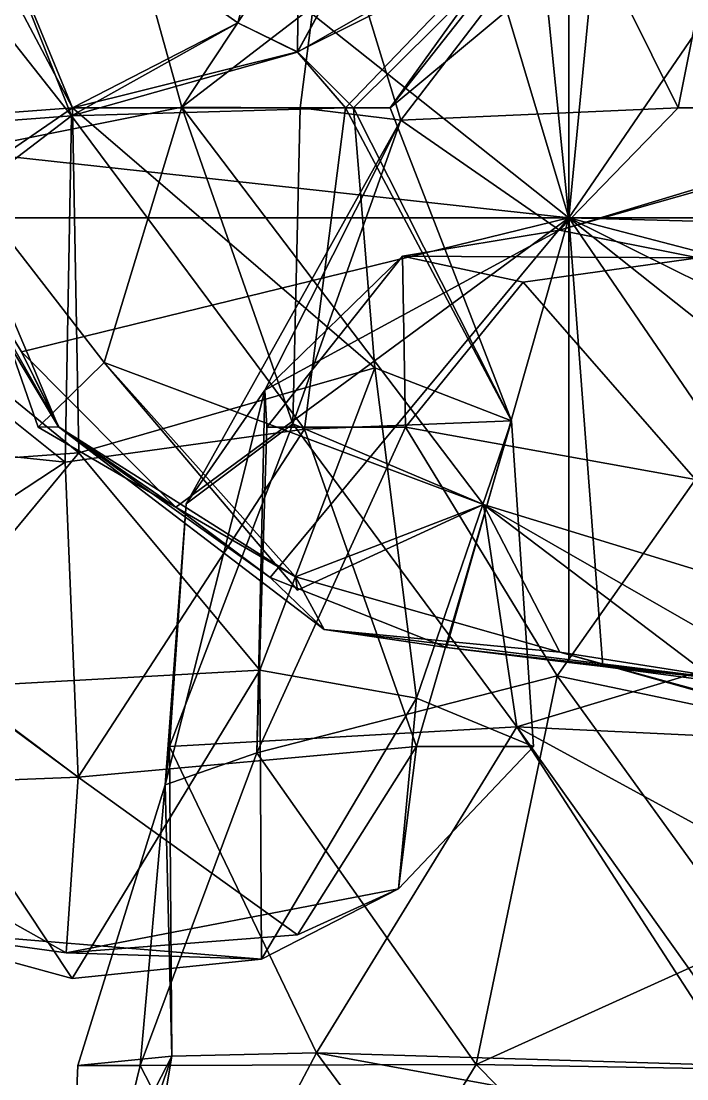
# Model space of a CAD drawing. Extents: x 290083 to 295691, y 4553739 to 4561622.
# Drawn here: x 292689.4 to 292726.6, y 4557872.7 to 4557931.8 of the extents above; entities that cross this region are included whole.
import ezdxf

# ---------------------------------------------------------------- set-up
doc = ezdxf.new("R2010")
doc.units = 0
doc.layers.add('Au_ppm_Pref_-_0_3', color=7, linetype='CONTINUOUS')

msp = doc.modelspace()

# ---------------------------------------------------------------- linework, layer by layer
at = {"layer": 'Au_ppm_Pref_-_0_3'}
for points in [[(292720, 4557920.785, 1909.067), (292682.397, 4557924.903, 1908.855), (292670, 4557960.47, 1909.726)], [(292708.852, 4557958.033, 1909.442), (292720, 4557920.785, 1909.067), (292670, 4557960.47, 1909.726)], [(292708.852, 4557958.033, 1909.442), (292716.997, 4557950.618, 1909.327), (292720, 4557920.785, 1909.067)], [(292716.997, 4557950.618, 1909.327), (292720, 4557950.102, 1909.302), (292720, 4557920.785, 1909.067)], [(292722.77, 4557949.601, 1909.3), (292720, 4557920.785, 1909.067), (292720, 4557950.102, 1909.302)], [(292737.589, 4557946.51, 1909.286), (292720, 4557920.785, 1909.067), (292722.77, 4557949.601, 1909.3)], [(292737.589, 4557946.51, 1909.286), (292764.366, 4557920.785, 1909.099), (292720, 4557920.785, 1909.067)], [(292677.344, 4557945.355, 1841.925), (292664.502, 4557924.422, 1839.883), (292692.228, 4557926.489, 1840.836)], [(292685.756, 4557942.749, 1847.13), (292677.344, 4557945.355, 1841.925), (292692.228, 4557926.489, 1840.836)], [(292679.85, 4557945.576, 1900.723), (292685.061, 4557924.315, 1899.677), (292693.545, 4557944.366, 1896.703)], [(292704.992, 4557944.75, 1847.13), (292704.858, 4557930.052, 1848.17), (292701.508, 4557931.67, 1847.13)], [(292704.992, 4557944.75, 1847.13), (292701.508, 4557931.67, 1847.13), (292704.858, 4557930.037, 1846.095)], [(292704.992, 4557944.75, 1847.13), (292712.865, 4557944.75, 1849.295), (292704.858, 4557930.052, 1848.17)], [(292717.458, 4557936.351, 1849.93), (292704.858, 4557930.052, 1848.17), (292712.865, 4557944.75, 1849.295)], [(292704.992, 4557944.75, 1847.13), (292704.858, 4557930.037, 1846.095), (292712.881, 4557944.75, 1844.973)], [(292717.458, 4557937.251, 1844.63), (292712.881, 4557944.75, 1844.973), (292704.858, 4557930.037, 1846.095)], [(292693.545, 4557944.366, 1896.703), (292685.061, 4557924.315, 1899.677), (292698.391, 4557926.963, 1893.995)], [(292716.585, 4557940.958, 1894.56), (292693.545, 4557944.366, 1896.703), (292698.391, 4557926.963, 1893.995)], [(292729.52, 4557943.99, 1876.827), (292720.228, 4557938.783, 1883.449), (292726.114, 4557926.932, 1880.908)], [(292729.52, 4557943.99, 1876.827), (292726.114, 4557926.932, 1880.908), (292742.102, 4557926.932, 1877.088)], [(292683.641, 4557943.223, 1853.446), (292692.284, 4557926.937, 1853.085), (292664.97, 4557924.894, 1854.221)], [(292692.284, 4557926.937, 1853.085), (292683.641, 4557943.223, 1853.446), (292685.756, 4557942.749, 1847.13)], [(292692.284, 4557926.937, 1853.085), (292685.756, 4557942.749, 1847.13), (292701.508, 4557931.67, 1847.13)], [(292701.508, 4557931.67, 1847.13), (292685.756, 4557942.749, 1847.13), (292692.228, 4557926.489, 1840.836)], [(292716.585, 4557940.958, 1894.56), (292698.391, 4557926.963, 1893.995), (292706.604, 4557939.385, 1889.671)], [(292706.604, 4557939.385, 1889.671), (292698.391, 4557926.963, 1893.995), (292705.001, 4557926.932, 1888.705)], [(292706.604, 4557939.385, 1889.671), (292705.001, 4557926.932, 1888.705), (292710.619, 4557926.25, 1883.301)], [(292706.604, 4557939.385, 1889.671), (292710.619, 4557926.25, 1883.301), (292720.228, 4557938.783, 1883.449)], [(292726.114, 4557926.932, 1880.908), (292720.228, 4557938.783, 1883.449), (292710.619, 4557926.25, 1883.301)], [(292717.458, 4557936.351, 1849.93), (292722.632, 4557937.432, 1847.13), (292710.024, 4557926.932, 1847.13)], [(292717.458, 4557937.251, 1844.63), (292710.024, 4557926.932, 1847.13), (292722.632, 4557937.432, 1847.13)], [(292717.458, 4557937.251, 1844.63), (292704.858, 4557930.037, 1846.095), (292707.528, 4557926.932, 1845.872)], [(292717.458, 4557937.251, 1844.63), (292707.528, 4557926.932, 1845.872), (292710.024, 4557926.932, 1847.13)], [(292717.458, 4557936.351, 1849.93), (292707.984, 4557926.932, 1848.603), (292704.858, 4557930.052, 1848.17)], [(292717.458, 4557936.351, 1849.93), (292710.024, 4557926.932, 1847.13), (292707.984, 4557926.932, 1848.603)], [(292704.858, 4557930.037, 1846.095), (292701.508, 4557931.67, 1847.13), (292692.228, 4557926.489, 1840.836)], [(292704.858, 4557930.052, 1848.17), (292692.284, 4557926.937, 1853.085), (292701.508, 4557931.67, 1847.13)], [(292707.528, 4557926.932, 1845.872), (292704.858, 4557930.037, 1846.095), (292692.228, 4557926.489, 1840.836)], [(292707.984, 4557926.932, 1848.603), (292692.284, 4557926.937, 1853.085), (292704.858, 4557930.052, 1848.17)], [(292691.498, 4557909.131, 1906.54), (292680.219, 4557927.934, 1907.005), (292684.869, 4557920.785, 1908.763)], [(292680.219, 4557927.934, 1907.005), (292691.498, 4557909.131, 1906.54), (292685.061, 4557924.315, 1899.677)], [(292692.284, 4557926.937, 1853.085), (292679.66, 4557918.258, 1856.117), (292664.97, 4557924.894, 1854.221)], [(292679.66, 4557918.258, 1856.117), (292692.284, 4557926.937, 1853.085), (292692.633, 4557907.674, 1857.255)], [(292694.05, 4557912.728, 1896.694), (292698.391, 4557926.963, 1893.995), (292685.061, 4557924.315, 1899.677)], [(292705.246, 4557909.006, 1841.202), (292707.528, 4557926.932, 1845.872), (292692.228, 4557926.489, 1840.836)], [(292709.158, 4557912.421, 1853.957), (292692.633, 4557907.674, 1857.255), (292692.284, 4557926.937, 1853.085)], [(292709.158, 4557912.421, 1853.957), (292692.284, 4557926.937, 1853.085), (292707.984, 4557926.932, 1848.603)], [(292698.391, 4557926.963, 1893.995), (292694.05, 4557912.728, 1896.694), (292715.243, 4557904.786, 1894.978)], [(292715.243, 4557904.786, 1894.978), (292704.594, 4557909.301, 1888.656), (292698.391, 4557926.963, 1893.995)], [(292698.391, 4557926.963, 1893.995), (292704.594, 4557909.301, 1888.656), (292705.001, 4557926.932, 1888.705)], [(292710.619, 4557926.25, 1883.301), (292705.001, 4557926.932, 1888.705), (292704.594, 4557909.301, 1888.656)], [(292707.528, 4557926.932, 1845.872), (292705.246, 4557909.006, 1841.202), (292716.797, 4557909.463, 1847.2)], [(292716.797, 4557909.463, 1847.2), (292710.024, 4557926.932, 1847.13), (292707.528, 4557926.932, 1845.872)], [(292716.797, 4557909.463, 1847.2), (292709.158, 4557912.421, 1853.957), (292707.984, 4557926.932, 1848.603)], [(292716.797, 4557909.463, 1847.2), (292707.984, 4557926.932, 1848.603), (292710.024, 4557926.932, 1847.13)], [(292719.479, 4557920.098, 1876.397), (292726.114, 4557926.932, 1880.908), (292710.619, 4557926.25, 1883.301)], [(292719.479, 4557920.098, 1876.397), (292742.416, 4557926.592, 1876.827), (292742.102, 4557926.932, 1877.088)], [(292719.479, 4557920.098, 1876.397), (292742.102, 4557926.932, 1877.088), (292726.114, 4557926.932, 1880.908)], [(292664.502, 4557924.422, 1839.883), (292679.66, 4557916.901, 1838.595), (292692.228, 4557926.489, 1840.836)], [(292691.88, 4557907.152, 1836.084), (292692.228, 4557926.489, 1840.836), (292679.66, 4557916.901, 1838.595)], [(292705.246, 4557909.006, 1841.202), (292692.228, 4557926.489, 1840.836), (292691.88, 4557907.152, 1836.084)], [(292698.638, 4557904.829, 1882.766), (292703.02, 4557911.169, 1876.935), (292710.619, 4557926.25, 1883.301)], [(292698.638, 4557904.829, 1882.766), (292710.619, 4557926.25, 1883.301), (292704.594, 4557909.301, 1888.656)], [(292719.479, 4557920.098, 1876.397), (292710.619, 4557926.25, 1883.301), (292703.02, 4557911.169, 1876.935)], [(292719.479, 4557920.098, 1876.397), (292727.218, 4557918.56, 1872.34), (292742.416, 4557926.592, 1876.827)], [(292720, 4557920.785, 1909.067), (292684.869, 4557920.785, 1908.763), (292682.397, 4557924.903, 1908.855)], [(292694.05, 4557912.728, 1896.694), (292685.061, 4557924.315, 1899.677), (292690.368, 4557909.114, 1900.584)], [(292691.498, 4557909.131, 1906.54), (292690.368, 4557909.114, 1900.584), (292685.061, 4557924.315, 1899.677)], [(292720, 4557920.785, 1909.067), (292689.437, 4557913.32, 1909.056), (292684.869, 4557920.785, 1908.763)], [(292684.869, 4557920.785, 1908.763), (292689.437, 4557913.32, 1909.056), (292691.498, 4557909.131, 1906.54)], [(292698.046, 4557904.646, 1909.424), (292689.437, 4557913.32, 1909.056), (292720, 4557920.785, 1909.067)], [(292698.046, 4557904.646, 1909.424), (292720, 4557920.785, 1909.067), (292703.32, 4557900.725, 1909.603)], [(292703.32, 4557900.725, 1909.603), (292720, 4557920.785, 1909.067), (292713.175, 4557896.806, 1909.821)], [(292713.175, 4557896.806, 1909.821), (292720, 4557920.785, 1909.067), (292720, 4557895.982, 1909.908)], [(292720, 4557895.982, 1909.908), (292720, 4557920.785, 1909.067), (292721.897, 4557895.751, 1909.982)], [(292721.897, 4557895.751, 1909.982), (292720, 4557920.785, 1909.067), (292738.649, 4557893.546, 1910.642)], [(292738.649, 4557893.546, 1910.642), (292720, 4557920.785, 1909.067), (292749.243, 4557897.575, 1910.876)], [(292749.243, 4557897.575, 1910.876), (292720, 4557920.785, 1909.067), (292755.726, 4557903.114, 1910.454)], [(292720, 4557920.785, 1909.067), (292759.71, 4557910.456, 1909.891), (292755.726, 4557903.114, 1910.454)], [(292720, 4557920.785, 1909.067), (292763.636, 4557919.648, 1909.186), (292759.71, 4557910.456, 1909.891)], [(292720, 4557920.785, 1909.067), (292764.366, 4557920.785, 1909.099), (292763.636, 4557919.648, 1909.186)], [(292719.479, 4557920.098, 1876.397), (292703.02, 4557911.169, 1876.935), (292710.711, 4557918.655, 1870.887)], [(292719.479, 4557920.098, 1876.397), (292710.711, 4557918.655, 1870.887), (292727.218, 4557918.56, 1872.34)], [(292710.711, 4557918.655, 1870.887), (292703.02, 4557911.169, 1876.935), (292703.131, 4557909.114, 1870.887)], [(292710.884, 4557909.114, 1867.788), (292710.711, 4557918.655, 1870.887), (292703.131, 4557909.114, 1870.887)], [(292710.884, 4557909.114, 1867.788), (292717.458, 4557917.209, 1868.189), (292710.711, 4557918.655, 1870.887)], [(292727.218, 4557918.56, 1872.34), (292710.711, 4557918.655, 1870.887), (292717.458, 4557917.209, 1868.189)], [(292727.218, 4557918.56, 1872.34), (292717.458, 4557917.209, 1868.189), (292727.068, 4557906.189, 1867.332)], [(292679.66, 4557918.258, 1856.117), (292692.633, 4557907.674, 1857.255), (292671.679, 4557906.146, 1854.037)], [(292691.88, 4557907.152, 1836.084), (292679.66, 4557916.901, 1838.595), (292673.339, 4557909.114, 1838.211)], [(292710.884, 4557909.114, 1867.788), (292727.068, 4557906.189, 1867.332), (292717.458, 4557917.209, 1868.189)], [(292691.515, 4557909.124, 1909.216), (292689.437, 4557913.32, 1909.056), (292698.046, 4557904.646, 1909.424)], [(292691.515, 4557909.124, 1909.216), (292691.498, 4557909.131, 1906.54), (292689.437, 4557913.32, 1909.056)], [(292694.05, 4557912.728, 1896.694), (292690.368, 4557909.114, 1900.584), (292704.732, 4557900.761, 1900.584)], [(292694.05, 4557912.728, 1896.694), (292704.732, 4557900.761, 1900.584), (292704.858, 4557900.019, 1897.552)], [(292694.05, 4557912.728, 1896.694), (292704.858, 4557900.019, 1897.552), (292715.243, 4557904.786, 1894.978)], [(292709.158, 4557912.421, 1853.957), (292702.739, 4557895.554, 1856.59), (292692.633, 4557907.674, 1857.255)], [(292709.158, 4557912.421, 1853.957), (292711.502, 4557893.983, 1852.401), (292702.739, 4557895.554, 1856.59)], [(292711.502, 4557893.983, 1852.401), (292709.158, 4557912.421, 1853.957), (292716.797, 4557909.463, 1847.2)], [(292697.465, 4557889.156, 1877.662), (292703.02, 4557911.169, 1876.935), (292698.638, 4557904.829, 1882.766)], [(292703.02, 4557911.169, 1876.935), (292697.465, 4557889.156, 1877.662), (292702.576, 4557890.941, 1870.183)], [(292703.02, 4557911.169, 1876.935), (292702.576, 4557890.941, 1870.183), (292703.131, 4557909.114, 1870.887)], [(292691.88, 4557907.152, 1836.084), (292673.339, 4557909.114, 1838.211), (292679.66, 4557899.135, 1837.864)], [(292690.368, 4557909.114, 1900.584), (292691.498, 4557909.131, 1906.54), (292704.732, 4557900.761, 1900.584)], [(292691.498, 4557909.131, 1906.54), (292691.515, 4557909.124, 1909.216), (292698.046, 4557904.646, 1909.424)], [(292691.498, 4557909.131, 1906.54), (292698.046, 4557904.646, 1909.424), (292703.32, 4557900.725, 1909.603)], [(292703.32, 4557900.725, 1909.603), (292706.334, 4557897.814, 1905.046), (292691.498, 4557909.131, 1906.54)], [(292704.732, 4557900.761, 1900.584), (292691.498, 4557909.131, 1906.54), (292706.334, 4557897.814, 1905.046)], [(292698.638, 4557904.829, 1882.766), (292704.594, 4557909.301, 1888.656), (292697.707, 4557891.296, 1883.948)], [(292697.707, 4557891.296, 1883.948), (292704.594, 4557909.301, 1888.656), (292717.09, 4557892.386, 1888.696)], [(292710.884, 4557909.114, 1867.788), (292702.576, 4557890.941, 1870.183), (292719.343, 4557895.224, 1867.146)], [(292710.884, 4557909.114, 1867.788), (292703.131, 4557909.114, 1870.887), (292702.576, 4557890.941, 1870.183)], [(292717.09, 4557892.386, 1888.696), (292704.594, 4557909.301, 1888.656), (292715.243, 4557904.786, 1894.978)], [(292716.797, 4557909.463, 1847.2), (292705.246, 4557909.006, 1841.202), (292711.5, 4557891.296, 1843.999)], [(292710.884, 4557909.114, 1867.788), (292719.343, 4557895.224, 1867.146), (292727.068, 4557906.189, 1867.332)], [(292718.025, 4557891.296, 1847.13), (292716.797, 4557909.463, 1847.2), (292711.5, 4557891.296, 1843.999)], [(292711.502, 4557893.983, 1852.401), (292716.797, 4557909.463, 1847.2), (292718.025, 4557891.296, 1847.13)], [(292692.605, 4557889.572, 1840.87), (292705.246, 4557909.006, 1841.202), (292691.88, 4557907.152, 1836.084)], [(292705.246, 4557909.006, 1841.202), (292692.605, 4557889.572, 1840.87), (292711.5, 4557891.296, 1843.999)], [(292692.633, 4557907.674, 1857.255), (292681.592, 4557894.382, 1857.069), (292671.679, 4557906.146, 1854.037)], [(292702.739, 4557895.554, 1856.59), (292681.592, 4557894.382, 1857.069), (292692.633, 4557907.674, 1857.255)], [(292691.88, 4557907.152, 1836.084), (292679.66, 4557899.135, 1837.864), (292692.605, 4557889.572, 1840.87)], [(292727.068, 4557906.189, 1867.332), (292719.343, 4557895.224, 1867.146), (292738.15, 4557891.296, 1867.072)], [(292675.623, 4557888.898, 1846.734), (292692.605, 4557889.572, 1840.87), (292671.413, 4557905.464, 1841.191)], [(292679.66, 4557899.135, 1837.864), (292671.413, 4557905.464, 1841.191), (292692.605, 4557889.572, 1840.87)], [(292698.638, 4557904.829, 1882.766), (292697.707, 4557891.296, 1883.948), (292697.465, 4557889.156, 1877.662)], [(292719.494, 4557896.558, 1901.378), (292715.243, 4557904.786, 1894.978), (292704.732, 4557900.761, 1900.584)], [(292704.858, 4557900.019, 1897.552), (292704.732, 4557900.761, 1900.584), (292715.243, 4557904.786, 1894.978)], [(292730.057, 4557893.584, 1895.407), (292715.243, 4557904.786, 1894.978), (292719.494, 4557896.558, 1901.378)], [(292715.243, 4557904.786, 1894.978), (292730.057, 4557893.584, 1895.407), (292735.264, 4557898.661, 1894.645)], [(292715.243, 4557904.786, 1894.978), (292730.057, 4557896.293, 1892.979), (292717.09, 4557892.386, 1888.696)], [(292735.264, 4557898.661, 1894.645), (292730.057, 4557896.293, 1892.979), (292715.243, 4557904.786, 1894.978)], [(292706.334, 4557897.814, 1905.046), (292719.494, 4557896.558, 1901.378), (292704.732, 4557900.761, 1900.584)], [(292706.334, 4557897.814, 1905.046), (292703.32, 4557900.725, 1909.603), (292713.175, 4557896.806, 1909.821)], [(292730.173, 4557894.887, 1906.604), (292706.334, 4557897.814, 1905.046), (292713.175, 4557896.806, 1909.821)], [(292730.173, 4557894.887, 1906.604), (292719.494, 4557896.558, 1901.378), (292706.334, 4557897.814, 1905.046)], [(292730.173, 4557894.887, 1906.604), (292713.175, 4557896.806, 1909.821), (292720, 4557895.982, 1909.908)], [(292730.057, 4557896.293, 1892.979), (292740.196, 4557891.296, 1889.865), (292717.09, 4557892.386, 1888.696)], [(292730.057, 4557893.584, 1895.407), (292719.494, 4557896.558, 1901.378), (292738.674, 4557891.296, 1900.584)], [(292738.674, 4557891.296, 1900.584), (292719.494, 4557896.558, 1901.378), (292730.173, 4557894.887, 1906.604)], [(292692.259, 4557878.337, 1857.389), (292681.592, 4557894.382, 1857.069), (292702.739, 4557895.554, 1856.59)], [(292702.833, 4557879.42, 1852.043), (292692.259, 4557878.337, 1857.389), (292702.739, 4557895.554, 1856.59)], [(292711.502, 4557893.983, 1852.401), (292702.833, 4557879.42, 1852.043), (292702.739, 4557895.554, 1856.59)], [(292730.173, 4557894.887, 1906.604), (292720, 4557895.982, 1909.908), (292721.897, 4557895.751, 1909.982)], [(292738.649, 4557893.546, 1910.642), (292730.173, 4557894.887, 1906.604), (292721.897, 4557895.751, 1909.982)], [(292719.343, 4557895.224, 1867.146), (292702.576, 4557890.941, 1870.183), (292714.828, 4557873.535, 1869.154)], [(292730.057, 4557880.428, 1867.265), (292719.343, 4557895.224, 1867.146), (292714.828, 4557873.535, 1869.154)], [(292730.057, 4557880.428, 1867.265), (292738.15, 4557891.296, 1867.072), (292719.343, 4557895.224, 1867.146)], [(292682.026, 4557881.139, 1851.631), (292681.592, 4557894.382, 1857.069), (292692.259, 4557878.337, 1857.389)], [(292711.502, 4557893.983, 1852.401), (292710.485, 4557883.338, 1847.13), (292702.833, 4557879.42, 1852.043)], [(292711.502, 4557893.983, 1852.401), (292718.025, 4557891.296, 1847.13), (292710.485, 4557883.338, 1847.13)], [(292697.707, 4557891.296, 1883.948), (292717.09, 4557892.386, 1888.696), (292705.904, 4557874.186, 1886.563)], [(292729.338, 4557873.478, 1888.366), (292705.904, 4557874.186, 1886.563), (292717.09, 4557892.386, 1888.696)], [(292736.098, 4557882.021, 1888.705), (292717.09, 4557892.386, 1888.696), (292740.196, 4557891.296, 1889.865)], [(292717.09, 4557892.386, 1888.696), (292736.098, 4557882.021, 1888.705), (292730.057, 4557874.197, 1888.466)], [(292730.057, 4557874.197, 1888.466), (292729.338, 4557873.478, 1888.366), (292717.09, 4557892.386, 1888.696)], [(292704.858, 4557880.784, 1843.626), (292711.5, 4557891.296, 1843.999), (292692.605, 4557889.572, 1840.87)], [(292697.465, 4557889.156, 1877.662), (292696.066, 4557873.478, 1872.682), (292702.576, 4557890.941, 1870.183)], [(292702.576, 4557890.941, 1870.183), (292696.066, 4557873.478, 1872.682), (292714.828, 4557873.535, 1869.154)], [(292697.707, 4557891.296, 1883.948), (292697.829, 4557874.011, 1882.146), (292697.465, 4557889.156, 1877.662)], [(292697.707, 4557891.296, 1883.948), (292705.904, 4557874.186, 1886.563), (292697.829, 4557874.011, 1882.146)], [(292710.485, 4557883.338, 1847.13), (292711.5, 4557891.296, 1843.999), (292704.858, 4557880.784, 1843.626)], [(292710.485, 4557883.338, 1847.13), (292718.025, 4557891.296, 1847.13), (292711.5, 4557891.296, 1843.999)], [(292675.623, 4557888.898, 1846.734), (292691.928, 4557879.768, 1847.746), (292692.605, 4557889.572, 1840.87)], [(292691.928, 4557879.768, 1847.746), (292704.858, 4557880.784, 1843.626), (292692.605, 4557889.572, 1840.87)], [(292697.829, 4557874.011, 1882.146), (292692.582, 4557873.478, 1876.827), (292697.465, 4557889.156, 1877.662)], [(292697.465, 4557889.156, 1877.662), (292692.582, 4557873.478, 1876.827), (292696.066, 4557873.478, 1872.682)], [(292691.928, 4557879.768, 1847.746), (292675.623, 4557888.898, 1846.734), (292682.026, 4557881.139, 1851.631)], [(292710.485, 4557883.338, 1847.13), (292691.928, 4557879.768, 1847.746), (292702.833, 4557879.42, 1852.043)], [(292691.928, 4557879.768, 1847.746), (292710.485, 4557883.338, 1847.13), (292704.858, 4557880.784, 1843.626)], [(292702.833, 4557879.42, 1852.043), (292682.026, 4557881.139, 1851.631), (292692.259, 4557878.337, 1857.389)], [(292682.026, 4557881.139, 1851.631), (292702.833, 4557879.42, 1852.043), (292691.928, 4557879.768, 1847.746)], [(292742.039, 4557873.05, 1871.211), (292730.057, 4557880.428, 1867.265), (292714.828, 4557873.535, 1869.154)], [(292705.904, 4557874.186, 1886.563), (292694.101, 4557851.863, 1888.605), (292697.829, 4557874.011, 1882.146)], [(292705.904, 4557874.186, 1886.563), (292714.642, 4557862.361, 1889.612), (292694.101, 4557851.863, 1888.605)], [(292705.904, 4557874.186, 1886.563), (292729.338, 4557873.478, 1888.366), (292727.734, 4557870.193, 1888.705)], [(292705.904, 4557874.186, 1886.563), (292727.734, 4557870.193, 1888.705), (292714.642, 4557862.361, 1889.612)], [(292686.741, 4557852.561, 1882.766), (292697.829, 4557874.011, 1882.146), (292694.101, 4557851.863, 1888.605)], [(292686.741, 4557852.561, 1882.766), (292691.836, 4557856.184, 1876.842), (292697.829, 4557874.011, 1882.146)], [(292697.829, 4557874.011, 1882.146), (292691.836, 4557856.184, 1876.842), (292692.582, 4557873.478, 1876.827)], [(292704.635, 4557856.854, 1869.445), (292696.066, 4557873.478, 1872.682), (292691.836, 4557856.184, 1876.842)], [(292696.066, 4557873.478, 1872.682), (292692.582, 4557873.478, 1876.827), (292691.836, 4557856.184, 1876.842)], [(292714.828, 4557873.535, 1869.154), (292696.066, 4557873.478, 1872.682), (292704.635, 4557856.854, 1869.445)], [(292730.094, 4557858.042, 1868.162), (292714.828, 4557873.535, 1869.154), (292704.635, 4557856.854, 1869.445)], [(292742.039, 4557873.05, 1871.211), (292714.828, 4557873.535, 1869.154), (292730.094, 4557858.042, 1868.162)]]:
    msp.add_3dface(points, dxfattribs=at)

doc.saveas('drawing.dxf')
